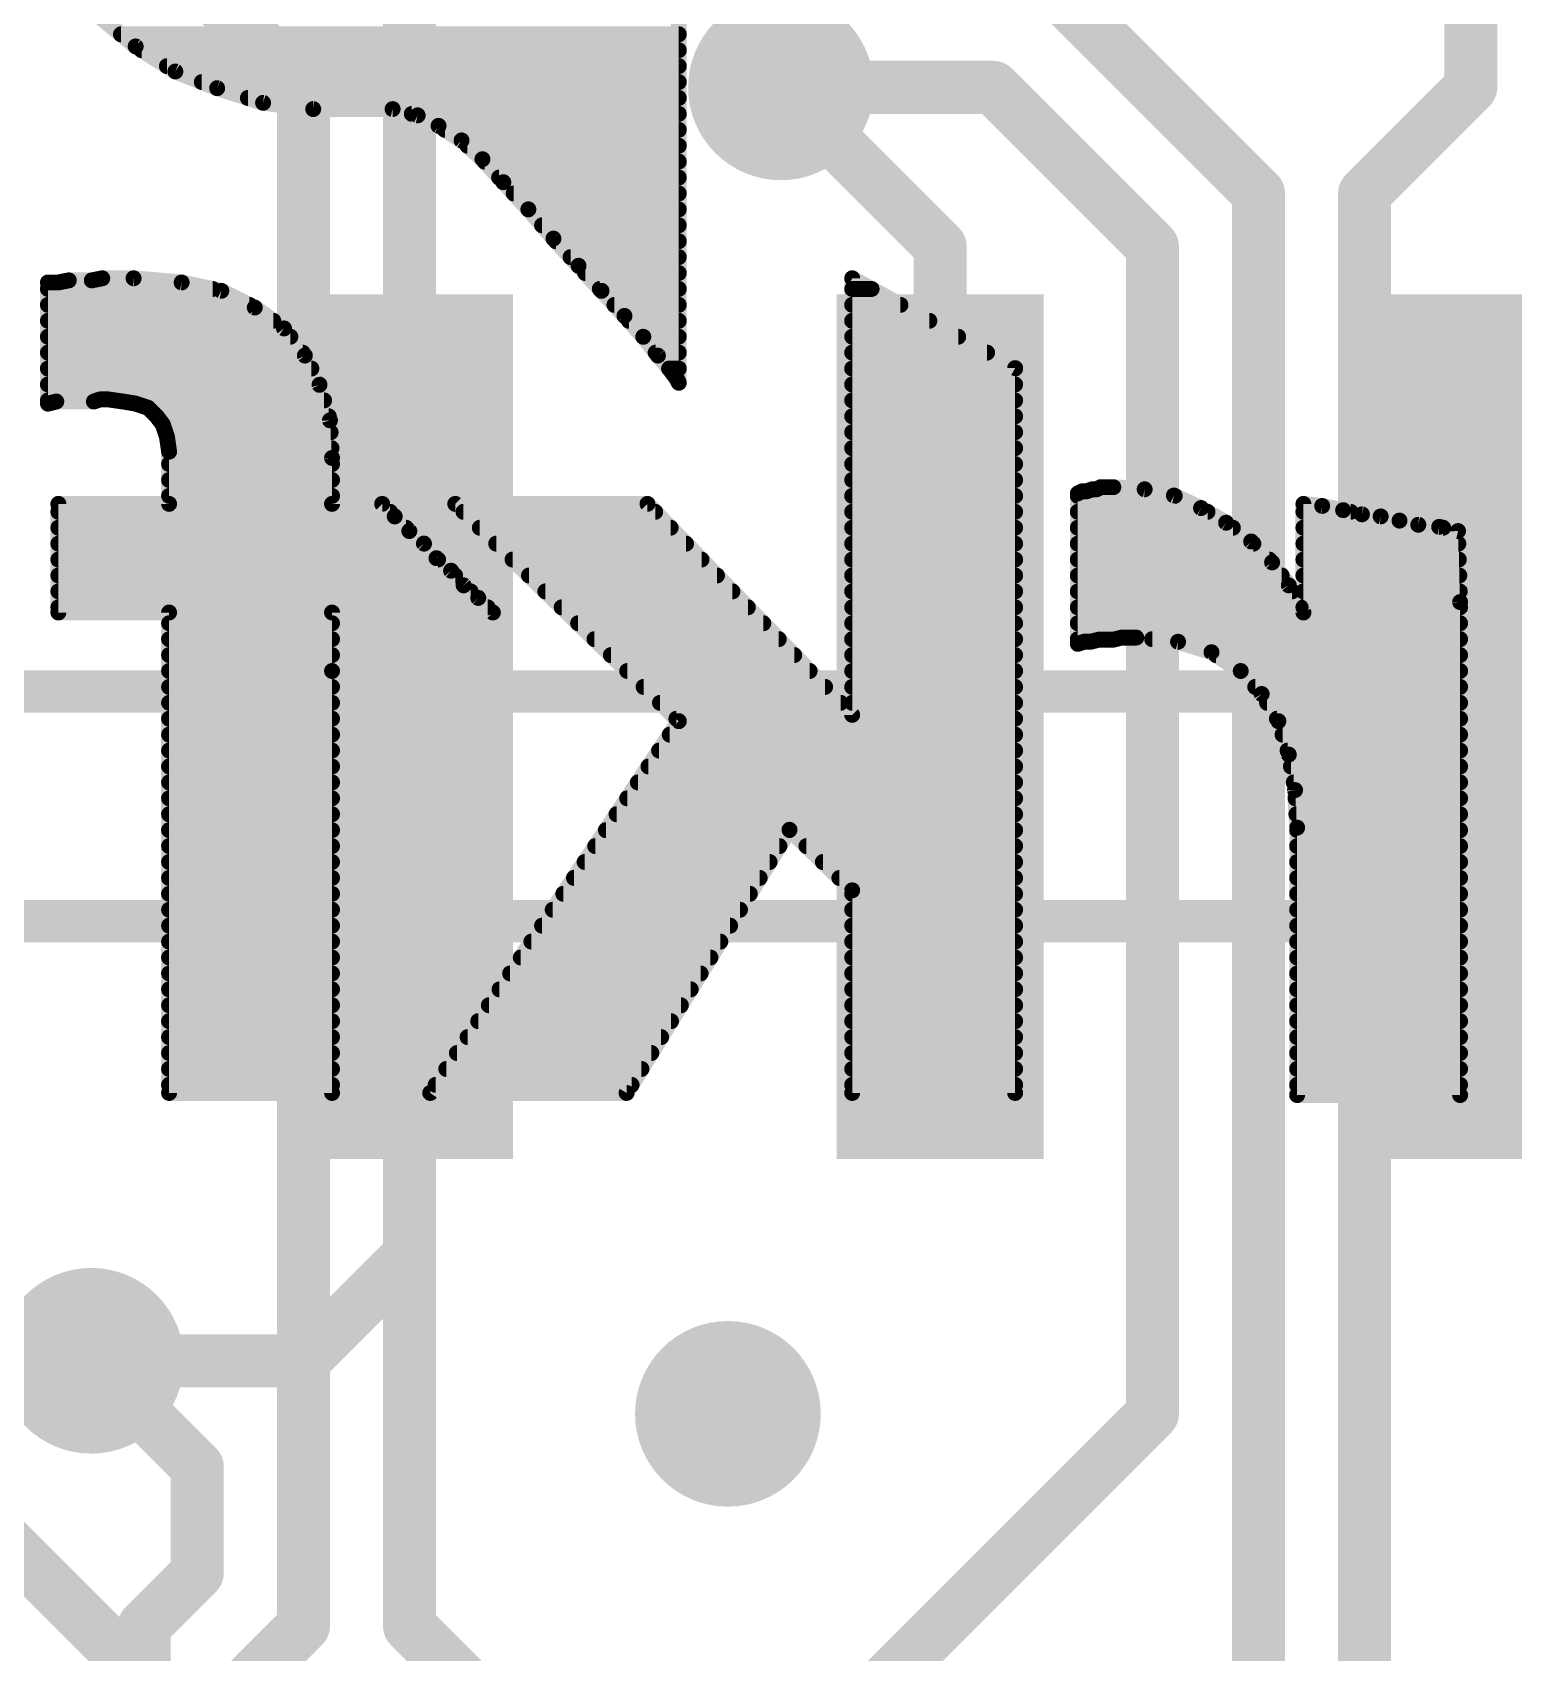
# Model space of a CAD drawing. Extents: x -1 to 106, y -18 to 72.
# Drawn here: x 35.02 to 42.12, y 50.93 to 58.68 of the extents above; entities that cross this region are included whole.
import ezdxf

# ---------------------------------------------------------------- set-up
doc = ezdxf.new("R2010")
doc.units = 0
for name, color, linetype in [('1', 12, 'CONTINUOUS'), ('16', 132, 'CONTINUOUS'), ('18', 110, 'CONTINUOUS'), ('21', 41, 'CONTINUOUS'), ('22', 40, 'CONTINUOUS'), ('51', 53, 'CONTINUOUS')]:
    doc.layers.add(name, color=color, linetype=linetype)

# ---------------------------------------------------------------- blocks, each defined once
blk = doc.blocks.new('RECT')
blk.add_solid([(-0.5, -0.5), (0.5, -0.5), (-0.5, 0.5), (0.5, 0.5)])
blk = doc.blocks.new('ROUNDV')
at = {"const_width": 0.5}
blk.add_lwpolyline([(0, -0.25, 1), (0, 0.25, 1), (0, -0.25)], format="xyb", dxfattribs=at)

msp = doc.modelspace()

# ---------------------------------------------------------------- linework, layer by layer
at = {"layer": '1', "const_width": 0.254}
for points in [[(38.608, 58.42), (39.37, 57.658)], [(39.37, 57.658), (39.37, 55.3593)], [(36.83, 55.3593), (36.83, 52.832)], [(36.83, 52.832), (36.322, 52.324)], [(36.322, 52.324), (35.306, 52.324)], [(34.798, 51.562), (36.068, 50.292)]]:
    msp.add_lwpolyline(points, dxfattribs=at)
at = {"layer": '1', "const_width": 0.127}
for points in [[(38.6529, 58.4649, 1), (38.5631, 58.3751)], [(39.4335, 57.658, 1), (39.3065, 57.658)], [(39.3251, 57.6131, 1), (39.4149, 57.7029)], [(36.8935, 55.3593, 1), (36.7665, 55.3593)], [(39.3065, 55.3593, 1), (39.4335, 55.3593)], [(36.8749, 52.7871, 1), (36.7851, 52.8769)], [(36.7665, 52.832, 1), (36.8935, 52.832)], [(35.306, 52.3875, 1), (35.306, 52.2605)], [(36.2771, 52.3689, 1), (36.3669, 52.2791)], [(36.322, 52.2605, 1), (36.322, 52.3875)]]:
    msp.add_lwpolyline(points, format="xyb", dxfattribs=at)
at = {"layer": '16', "const_width": 0.254}
for points in [[(39.37, 59.436), (40.894, 57.912)], [(35.56, 59.182), (36.322, 58.42)], [(36.83, 59.182), (36.83, 51.054)], [(41.91, 59.182), (41.91, 58.42)], [(36.322, 51.054), (36.322, 58.42)], [(39.624, 58.42), (38.608, 58.42)], [(40.386, 57.658), (39.624, 58.42)], [(41.91, 58.42), (41.402, 57.912)], [(40.894, 49.784), (40.894, 57.912)], [(41.402, 50.8), (41.402, 57.912)], [(40.386, 52.07), (40.386, 57.658)], [(35.306, 52.324), (35.814, 51.816)], [(38.862, 50.546), (40.386, 52.07)], [(35.814, 51.308), (35.814, 51.816)], [(35.56, 51.054), (35.814, 51.308)], [(35.56, 46.736), (35.56, 51.054)], [(36.068, 50.8), (36.322, 51.054)], [(36.83, 51.054), (37.084, 50.8)], [(36.068, 46.99), (36.068, 50.8)], [(37.084, 50.8), (37.084, 49.276)], [(41.91, 50.292), (41.402, 50.8)]]:
    msp.add_lwpolyline(points, dxfattribs=at)
at = {"layer": '16', "const_width": 0.127}
for points in [[(36.3855, 58.42, 1), (36.2585, 58.42)], [(36.2771, 58.3751, 1), (36.3669, 58.4649)], [(38.608, 58.4835, 1), (38.608, 58.3565)], [(39.6689, 58.4649, 1), (39.5791, 58.3751)], [(39.624, 58.3565, 1), (39.624, 58.4835)], [(41.8465, 58.42, 1), (41.9735, 58.42)], [(41.9549, 58.3751, 1), (41.8651, 58.4649)], [(40.9575, 57.912, 1), (40.8305, 57.912)], [(40.8491, 57.8671, 1), (40.9389, 57.9569)], [(41.4655, 57.912, 1), (41.3385, 57.912)], [(41.3571, 57.9569, 1), (41.4469, 57.8671)], [(40.4495, 57.658, 1), (40.3225, 57.658)], [(40.3411, 57.6131, 1), (40.4309, 57.7029)], [(35.3509, 52.3689, 1), (35.2611, 52.2791)], [(40.3225, 52.07, 1), (40.4495, 52.07)], [(40.4309, 52.0251, 1), (40.3411, 52.1149)], [(35.8775, 51.816, 1), (35.7505, 51.816)], [(35.7691, 51.7711, 1), (35.8589, 51.8609)], [(35.8589, 51.2631, 1), (35.7691, 51.3529)], [(35.7505, 51.308, 1), (35.8775, 51.308)], [(35.6235, 51.054, 1), (35.4965, 51.054)], [(35.5151, 51.0989, 1), (35.6049, 51.0091)], [(36.2585, 51.054, 1), (36.3855, 51.054)], [(36.3669, 51.0091, 1), (36.2771, 51.0989)], [(36.8749, 51.0989, 1), (36.7851, 51.0091)], [(36.7665, 51.054, 1), (36.8935, 51.054)], [(36.1315, 50.8, 1), (36.0045, 50.8)], [(37.1475, 50.8, 1), (37.0205, 50.8)]]:
    msp.add_lwpolyline(points, format="xyb", dxfattribs=at)
at = {"layer": '21', "const_width": 0.2032}
msp.add_lwpolyline([(69.79, 54.428), (11.49, 54.428)], dxfattribs=at)
at = {"layer": '22', "const_width": 0.0762}
for points in [[(38.119, 59.766), (38.119, 57.006)], [(35.519, 58.616), (35.349, 58.756)], [(35.4486, 58.674), (38.119, 58.674)], [(35.709, 58.496), (35.519, 58.616)], [(35.5478, 58.5978), (38.119, 58.5978)], [(35.6685, 58.5216), (38.119, 58.5216)], [(35.909, 58.416), (35.709, 58.496)], [(35.8355, 58.4454), (38.119, 58.4454)], [(36.129, 58.346), (35.909, 58.416)], [(36.0561, 58.3692), (38.119, 58.3692)], [(36.369, 58.316), (36.129, 58.346)], [(36.749, 58.316), (36.369, 58.316)], [(36.869, 58.286), (36.749, 58.316)], [(36.841, 58.293), (38.119, 58.293)], [(36.969, 58.236), (36.869, 58.286)], [(37.079, 58.166), (36.969, 58.236)], [(36.9992, 58.2168), (38.119, 58.2168)], [(37.179, 58.076), (37.079, 58.166)], [(37.1072, 58.1406), (38.119, 58.1406)], [(37.279, 57.966), (37.179, 58.076)], [(37.1895, 58.0644), (38.119, 58.0644)], [(37.2588, 57.9882), (38.119, 57.9882)], [(37.399, 57.836), (37.279, 57.966)], [(37.3288, 57.912), (38.119, 57.912)], [(37.519, 57.696), (37.399, 57.836)], [(37.3992, 57.8358), (38.119, 57.8358)], [(37.4645, 57.7596), (38.119, 57.7596)], [(37.639, 57.566), (37.519, 57.696)], [(37.5306, 57.6834), (38.119, 57.6834)], [(37.601, 57.6072), (38.119, 57.6072)], [(37.749, 57.446), (37.639, 57.566)], [(37.6711, 57.531), (38.119, 57.531)], [(35.149, 57.486), (35.099, 57.486)], [(35.099, 57.486), (35.099, 56.906)], [(35.099, 57.4548), (35.8872, 57.4548)], [(35.199, 57.496), (35.149, 57.486)], [(35.309, 57.496), (35.199, 57.496)], [(35.359, 57.506), (35.309, 57.496)], [(35.509, 57.506), (35.359, 57.506)], [(35.739, 57.486), (35.509, 57.506)], [(35.929, 57.446), (35.739, 57.486)], [(36.089, 57.366), (35.929, 57.446)], [(37.7409, 57.4548), (38.119, 57.4548)], [(37.859, 57.326), (37.749, 57.446)], [(39.729, 57.076), (38.949, 57.506)], [(38.949, 57.506), (38.949, 55.416)], [(38.949, 57.4548), (39.0419, 57.4548)], [(35.099, 57.3786), (36.0638, 57.3786)], [(36.229, 57.266), (36.089, 57.366)], [(37.8108, 57.3786), (38.119, 57.3786)], [(38.949, 57.3786), (39.1801, 57.3786)], [(35.099, 57.3024), (36.178, 57.3024)], [(37.949, 57.226), (37.859, 57.326)], [(37.8802, 57.3024), (38.119, 57.3024)], [(38.949, 57.3024), (39.3183, 57.3024)], [(35.099, 57.2262), (36.2596, 57.2262)], [(36.329, 57.136), (36.229, 57.266)], [(37.9488, 57.2262), (38.119, 57.2262)], [(38.019, 57.136), (37.949, 57.226)], [(38.949, 57.2262), (39.4565, 57.2262)], [(35.099, 57.15), (36.3182, 57.15)], [(36.399, 56.996), (36.329, 57.136)], [(38.0081, 57.15), (38.119, 57.15)], [(38.079, 57.066), (38.019, 57.136)], [(38.949, 57.15), (39.5948, 57.15)], [(35.099, 57.0738), (36.3601, 57.0738)], [(38.0723, 57.0738), (38.119, 57.0738)], [(38.109, 57.026), (38.079, 57.066)], [(38.949, 57.0738), (39.729, 57.0738)], [(39.729, 53.606), (39.729, 57.076)], [(35.099, 56.9976), (36.3982, 56.9976)], [(36.449, 56.826), (36.399, 56.996)], [(38.119, 57.006), (38.109, 57.026)], [(38.949, 56.9976), (39.729, 56.9976)], [(35.099, 56.9214), (35.3352, 56.9214)], [(35.099, 56.906), (35.139, 56.916)], [(35.139, 56.916), (35.319, 56.916)], [(35.319, 56.916), (35.349, 56.926)], [(35.349, 56.926), (35.389, 56.926)], [(35.389, 56.926), (35.459, 56.916)], [(35.4212, 56.9214), (36.4209, 56.9214)], [(35.459, 56.916), (35.519, 56.906)], [(35.519, 56.906), (35.579, 56.886)], [(38.949, 56.9214), (39.729, 56.9214)], [(35.579, 56.886), (35.619, 56.846)], [(35.619, 56.846), (35.649, 56.806)], [(35.6196, 56.8452), (36.4434, 56.8452)], [(36.459, 56.646), (36.449, 56.826)], [(38.949, 56.8452), (39.729, 56.8452)], [(35.649, 56.806), (35.669, 56.746)], [(35.6613, 56.769), (36.4522, 56.769)], [(35.669, 56.746), (35.679, 56.676)], [(38.949, 56.769), (39.729, 56.769)], [(35.6766, 56.6928), (36.4564, 56.6928)], [(35.679, 56.676), (35.679, 56.426)], [(38.949, 56.6928), (39.729, 56.6928)], [(35.679, 56.6166), (36.459, 56.6166)], [(36.459, 56.426), (36.459, 56.646)], [(38.949, 56.6166), (39.729, 56.6166)], [(35.679, 56.5404), (36.459, 56.5404)], [(38.949, 56.5404), (39.729, 56.5404)], [(40.139, 56.506), (40.119, 56.496)], [(40.199, 56.506), (40.139, 56.506)], [(40.349, 56.496), (40.199, 56.506)], [(35.679, 56.4642), (36.459, 56.4642)], [(38.949, 56.4642), (39.729, 56.4642)], [(40.049, 56.486), (40.029, 56.476)], [(40.029, 56.476), (40.029, 55.756)], [(40.029, 56.4642), (40.4929, 56.4642)], [(40.069, 56.486), (40.049, 56.486)], [(40.099, 56.496), (40.069, 56.486)], [(40.119, 56.496), (40.099, 56.496)], [(40.489, 56.466), (40.349, 56.496)], [(40.619, 56.406), (40.489, 56.466)], [(35.679, 56.426), (35.149, 56.426)], [(35.149, 56.426), (35.149, 55.906)], [(35.149, 56.388), (36.737, 56.388)], [(36.699, 56.426), (36.459, 56.426)], [(36.759, 56.366), (36.699, 56.426)], [(36.829, 56.296), (36.759, 56.366)], [(37.969, 56.426), (37.049, 56.426)], [(37.049, 56.426), (38.119, 55.386)], [(37.0881, 56.388), (38.0059, 56.388)], [(38.949, 55.416), (37.969, 56.426)], [(38.949, 56.388), (39.729, 56.388)], [(40.029, 56.388), (40.6499, 56.388)], [(40.739, 56.336), (40.619, 56.406)], [(41.199, 56.416), (41.109, 56.426)], [(41.109, 56.426), (41.109, 55.906)], [(41.109, 56.388), (41.335, 56.388)], [(41.299, 56.396), (41.199, 56.416)], [(41.389, 56.376), (41.299, 56.396)], [(41.479, 56.366), (41.389, 56.376)], [(41.569, 56.346), (41.479, 56.366)], [(35.149, 56.3118), (36.8132, 56.3118)], [(36.899, 56.236), (36.829, 56.296)], [(37.1665, 56.3118), (38.0798, 56.3118)], [(38.949, 56.3118), (39.729, 56.3118)], [(40.029, 56.3118), (40.7713, 56.3118)], [(40.859, 56.246), (40.739, 56.336)], [(41.109, 56.3118), (41.7779, 56.3118)], [(41.659, 56.326), (41.569, 56.346)], [(41.759, 56.316), (41.659, 56.326)], [(41.849, 56.296), (41.759, 56.316)], [(41.859, 55.956), (41.849, 56.296)], [(35.149, 56.2356), (36.8993, 56.2356)], [(36.959, 56.166), (36.899, 56.236)], [(37.2449, 56.2356), (38.1537, 56.2356)], [(38.949, 56.2356), (39.729, 56.2356)], [(40.029, 56.2356), (40.8694, 56.2356)], [(40.959, 56.146), (40.859, 56.246)], [(41.109, 56.2356), (41.8508, 56.2356)], [(35.149, 56.1594), (36.9667, 56.1594)], [(37.029, 56.106), (36.959, 56.166)], [(37.3233, 56.1594), (38.2277, 56.1594)], [(38.949, 56.1594), (39.729, 56.1594)], [(40.029, 56.1594), (40.9456, 56.1594)], [(41.039, 56.036), (40.959, 56.146)], [(41.109, 56.1594), (41.853, 56.1594)], [(35.149, 56.0832), (37.0485, 56.0832)], [(37.089, 56.036), (37.029, 56.106)], [(37.4017, 56.0832), (38.3016, 56.0832)], [(38.949, 56.0832), (39.729, 56.0832)], [(40.029, 56.0832), (41.0047, 56.0832)], [(41.109, 56.0832), (41.8553, 56.0832)], [(35.149, 56.007), (37.1228, 56.007)], [(37.159, 55.976), (37.089, 56.036)], [(37.229, 55.906), (37.159, 55.976)], [(37.4801, 56.007), (38.3756, 56.007)], [(38.949, 56.007), (39.729, 56.007)], [(40.029, 56.007), (41.0546, 56.007)], [(41.109, 55.906), (41.039, 56.036)], [(41.109, 56.007), (41.8575, 56.007)], [(35.149, 55.9308), (37.2042, 55.9308)], [(35.149, 55.906), (35.679, 55.906)], [(35.679, 55.906), (35.679, 53.606)], [(36.459, 55.906), (37.229, 55.906)], [(36.459, 55.626), (36.459, 55.906)], [(37.5585, 55.9308), (38.4495, 55.9308)], [(38.949, 55.9308), (39.729, 55.9308)], [(40.029, 55.9308), (41.0956, 55.9308)], [(41.109, 55.9308), (41.859, 55.9308)], [(41.859, 53.596), (41.859, 55.956)], [(35.679, 55.8546), (36.459, 55.8546)], [(37.6369, 55.8546), (38.5234, 55.8546)], [(38.949, 55.8546), (39.729, 55.8546)], [(40.029, 55.8546), (41.859, 55.8546)], [(35.679, 55.7784), (36.459, 55.7784)], [(37.7153, 55.7784), (38.5974, 55.7784)], [(38.949, 55.7784), (39.729, 55.7784)], [(40.029, 55.7784), (40.2086, 55.7784)], [(40.029, 55.756), (40.059, 55.766)], [(40.059, 55.766), (40.089, 55.766)], [(40.089, 55.766), (40.129, 55.776)], [(40.129, 55.776), (40.199, 55.776)], [(40.199, 55.776), (40.239, 55.786)], [(40.239, 55.786), (40.309, 55.786)], [(40.309, 55.786), (40.509, 55.766)], [(40.385, 55.7784), (41.859, 55.7784)], [(40.509, 55.766), (40.669, 55.716)], [(35.679, 55.7022), (36.459, 55.7022)], [(37.7937, 55.7022), (38.6713, 55.7022)], [(38.949, 55.7022), (39.729, 55.7022)], [(40.669, 55.716), (40.809, 55.626)], [(40.6905, 55.7022), (41.859, 55.7022)], [(35.679, 55.626), (36.459, 55.626)], [(36.459, 53.606), (36.459, 55.626)], [(37.8721, 55.626), (38.7452, 55.626)], [(38.949, 55.626), (39.729, 55.626)], [(40.809, 55.626), (40.909, 55.516)], [(40.809, 55.626), (41.859, 55.626)], [(35.679, 55.5498), (36.459, 55.5498)], [(37.9505, 55.5498), (38.8192, 55.5498)], [(38.949, 55.5498), (39.729, 55.5498)], [(40.8783, 55.5498), (41.859, 55.5498)], [(40.909, 55.516), (40.989, 55.386)], [(35.679, 55.4736), (36.459, 55.4736)], [(38.0289, 55.4736), (38.8931, 55.4736)], [(38.949, 55.4736), (39.729, 55.4736)], [(40.9351, 55.4736), (41.859, 55.4736)], [(35.679, 55.3974), (36.459, 55.3974)], [(38.119, 55.386), (36.929, 53.606)], [(38.1073, 55.3974), (39.729, 55.3974)], [(40.982, 55.3974), (41.859, 55.3974)], [(40.989, 55.386), (41.039, 55.226)], [(35.679, 55.3212), (36.459, 55.3212)], [(38.0757, 55.3212), (39.729, 55.3212)], [(41.0093, 55.3212), (41.859, 55.3212)], [(35.679, 55.245), (36.459, 55.245)], [(38.0247, 55.245), (39.729, 55.245)], [(41.0331, 55.245), (41.859, 55.245)], [(41.039, 55.226), (41.069, 55.056)], [(35.679, 55.1688), (36.459, 55.1688)], [(37.9738, 55.1688), (39.729, 55.1688)], [(41.0491, 55.1688), (41.859, 55.1688)], [(35.679, 55.0926), (36.459, 55.0926)], [(37.9229, 55.0926), (39.729, 55.0926)], [(41.0625, 55.0926), (41.859, 55.0926)], [(41.069, 55.056), (41.079, 54.876)], [(35.679, 55.0164), (36.459, 55.0164)], [(37.8719, 55.0164), (39.729, 55.0164)], [(41.0712, 55.0164), (41.859, 55.0164)], [(35.679, 54.9402), (36.459, 54.9402)], [(37.821, 54.9402), (39.729, 54.9402)], [(41.0754, 54.9402), (41.859, 54.9402)], [(41.079, 54.876), (41.079, 53.596)], [(35.679, 54.864), (36.459, 54.864)], [(37.77, 54.864), (38.6478, 54.864)], [(37.869, 53.606), (38.649, 54.866)], [(38.649, 54.866), (38.949, 54.576)], [(38.6511, 54.864), (39.729, 54.864)], [(41.079, 54.864), (41.859, 54.864)], [(35.679, 54.7878), (36.459, 54.7878)], [(37.7191, 54.7878), (38.6006, 54.7878)], [(38.7299, 54.7878), (39.729, 54.7878)], [(41.079, 54.7878), (41.859, 54.7878)], [(35.679, 54.7116), (36.459, 54.7116)], [(37.6681, 54.7116), (38.5534, 54.7116)], [(38.8087, 54.7116), (39.729, 54.7116)], [(41.079, 54.7116), (41.859, 54.7116)], [(35.679, 54.6354), (36.459, 54.6354)], [(37.6172, 54.6354), (38.5062, 54.6354)], [(38.8876, 54.6354), (39.729, 54.6354)], [(38.949, 54.576), (38.949, 53.606)], [(41.079, 54.6354), (41.859, 54.6354)], [(35.679, 54.5592), (36.459, 54.5592)], [(37.5663, 54.5592), (38.4591, 54.5592)], [(38.949, 54.5592), (39.729, 54.5592)], [(41.079, 54.5592), (41.859, 54.5592)], [(35.679, 54.483), (36.459, 54.483)], [(37.5153, 54.483), (38.4119, 54.483)], [(38.949, 54.483), (39.729, 54.483)], [(41.079, 54.483), (41.859, 54.483)], [(35.679, 54.4068), (36.459, 54.4068)], [(37.4644, 54.4068), (38.3647, 54.4068)], [(38.949, 54.4068), (39.729, 54.4068)], [(41.079, 54.4068), (41.859, 54.4068)], [(35.679, 54.3306), (36.459, 54.3306)], [(37.4134, 54.3306), (38.3176, 54.3306)], [(38.949, 54.3306), (39.729, 54.3306)], [(41.079, 54.3306), (41.859, 54.3306)], [(35.679, 54.2544), (36.459, 54.2544)], [(35.679, 54.1782), (36.459, 54.1782)], [(37.3115, 54.1782), (38.2232, 54.1782)], [(37.3625, 54.2544), (38.2704, 54.2544)], [(38.949, 54.2544), (39.729, 54.2544)], [(38.949, 54.1782), (39.729, 54.1782)], [(41.079, 54.2544), (41.859, 54.2544)], [(41.079, 54.1782), (41.859, 54.1782)], [(35.679, 54.102), (36.459, 54.102)], [(37.2606, 54.102), (38.176, 54.102)], [(38.949, 54.102), (39.729, 54.102)], [(41.079, 54.102), (41.859, 54.102)], [(35.679, 54.0258), (36.459, 54.0258)], [(37.2097, 54.0258), (38.1289, 54.0258)], [(38.949, 54.0258), (39.729, 54.0258)], [(41.079, 54.0258), (41.859, 54.0258)], [(35.679, 53.9496), (36.459, 53.9496)], [(37.1587, 53.9496), (38.0817, 53.9496)], [(38.949, 53.9496), (39.729, 53.9496)], [(41.079, 53.9496), (41.859, 53.9496)], [(35.679, 53.8734), (36.459, 53.8734)], [(37.1078, 53.8734), (38.0345, 53.8734)], [(38.949, 53.8734), (39.729, 53.8734)], [(41.079, 53.8734), (41.859, 53.8734)], [(35.679, 53.7972), (36.459, 53.7972)], [(37.0568, 53.7972), (37.9874, 53.7972)], [(38.949, 53.7972), (39.729, 53.7972)], [(41.079, 53.7972), (41.859, 53.7972)], [(35.679, 53.721), (36.459, 53.721)], [(37.0059, 53.721), (37.9402, 53.721)], [(38.949, 53.721), (39.729, 53.721)], [(41.079, 53.721), (41.859, 53.721)], [(35.679, 53.6448), (36.459, 53.6448)], [(36.9549, 53.6448), (37.893, 53.6448)], [(38.949, 53.6448), (39.729, 53.6448)], [(41.079, 53.6448), (41.859, 53.6448)], [(35.679, 53.606), (36.459, 53.606)], [(36.929, 53.606), (37.869, 53.606)], [(38.949, 53.606), (39.729, 53.606)], [(41.079, 53.596), (41.859, 53.596)]]:
    msp.add_lwpolyline(points, dxfattribs=at)
at = {"layer": '22', "const_width": 0.0381}
for points in [[(35.4486, 58.693, 1), (35.4486, 58.6549)], [(35.5292, 58.6321, 1), (35.5088, 58.5999)], [(35.5069, 58.6013, 1), (35.5311, 58.6307)], [(38.119, 58.6549, 1), (38.119, 58.693)], [(35.5478, 58.6168, 1), (35.5478, 58.5787)], [(35.6685, 58.5406, 1), (35.6685, 58.5025)], [(38.119, 58.5787, 1), (38.119, 58.6168)], [(38.119, 58.5025, 1), (38.119, 58.5406)], [(35.7161, 58.5137, 1), (35.7019, 58.4783)], [(35.6988, 58.4799, 1), (35.7192, 58.5121)], [(35.8355, 58.4644, 1), (35.8355, 58.4263)], [(38.119, 58.4263, 1), (38.119, 58.4644)], [(35.9148, 58.4342, 1), (35.9032, 58.3978)], [(35.9019, 58.3983, 1), (35.9161, 58.4337)], [(36.0561, 58.3882, 1), (36.0561, 58.3501)], [(38.119, 58.3501, 1), (38.119, 58.3882)], [(36.1314, 58.3649, 1), (36.1266, 58.3271)], [(36.1232, 58.3278, 1), (36.1348, 58.3642)], [(36.369, 58.3351, 1), (36.369, 58.297)], [(36.3666, 58.2971, 1), (36.3714, 58.3349)], [(36.7536, 58.3345, 1), (36.7444, 58.2975)], [(36.749, 58.297, 1), (36.749, 58.3351)], [(36.841, 58.312, 1), (36.841, 58.2739)], [(38.119, 58.2739, 1), (38.119, 58.312)], [(36.8775, 58.303, 1), (36.8605, 58.269)], [(36.8644, 58.2675, 1), (36.8736, 58.3045)], [(36.9792, 58.2521, 1), (36.9588, 58.2199)], [(36.9605, 58.219, 1), (36.9775, 58.253)], [(36.9992, 58.2359, 1), (36.9992, 58.1978)], [(38.119, 58.1978, 1), (38.119, 58.2359)], [(37.0917, 58.1802, 1), (37.0663, 58.1518)], [(37.0688, 58.1499, 1), (37.0892, 58.1821)], [(37.1072, 58.1597, 1), (37.1072, 58.1216)], [(38.119, 58.1216, 1), (38.119, 58.1597)], [(37.1931, 58.0888, 1), (37.1649, 58.0632)], [(37.1663, 58.0618, 1), (37.1917, 58.0902)], [(37.1895, 58.0835, 1), (37.1895, 58.0454)], [(38.119, 58.0454, 1), (38.119, 58.0835)], [(37.2588, 58.0073, 1), (37.2588, 57.9692)], [(38.119, 57.9692, 1), (38.119, 58.0073)], [(37.293, 57.9789, 1), (37.265, 57.9531)], [(37.2649, 57.9532, 1), (37.2931, 57.9788)], [(37.3288, 57.9311, 1), (37.3288, 57.893)], [(38.119, 57.893, 1), (38.119, 57.9311)], [(37.4135, 57.8484, 1), (37.3845, 57.8236)], [(37.3992, 57.8549, 1), (37.3992, 57.8168)], [(37.385, 57.8231, 1), (37.413, 57.8489)], [(38.119, 57.8168, 1), (38.119, 57.8549)], [(37.4645, 57.7787, 1), (37.4645, 57.7406)], [(38.119, 57.7406, 1), (38.119, 57.7787)], [(37.533, 57.7089, 1), (37.505, 57.6831)], [(37.5045, 57.6836, 1), (37.5335, 57.7084)], [(37.5306, 57.7025, 1), (37.5306, 57.6644)], [(38.119, 57.6644, 1), (38.119, 57.7025)], [(37.601, 57.6263, 1), (37.601, 57.5882)], [(38.119, 57.5882, 1), (38.119, 57.6263)], [(37.653, 57.5789, 1), (37.625, 57.5531)], [(37.625, 57.5531, 1), (37.653, 57.5789)], [(37.6711, 57.5501, 1), (37.6711, 57.512)], [(38.119, 57.512, 1), (38.119, 57.5501)], [(35.099, 57.5051, 1), (35.099, 57.467)], [(35.1181, 57.486, 1), (35.08, 57.486)], [(35.099, 57.4739, 1), (35.099, 57.4358)], [(35.1453, 57.5047, 1), (35.1527, 57.4673)], [(35.149, 57.467, 1), (35.149, 57.5051)], [(35.199, 57.5151, 1), (35.199, 57.477)], [(35.2027, 57.4773, 1), (35.1953, 57.5147)], [(35.3053, 57.5147, 1), (35.3127, 57.4773)], [(35.309, 57.477, 1), (35.309, 57.5151)], [(35.359, 57.5251, 1), (35.359, 57.487)], [(35.3627, 57.4873, 1), (35.3553, 57.5247)], [(35.5107, 57.525, 1), (35.5073, 57.487)], [(35.509, 57.487, 1), (35.509, 57.5251)], [(35.7429, 57.5046, 1), (35.7351, 57.4674)], [(35.7373, 57.467, 1), (35.7407, 57.505)], [(35.8872, 57.4358, 1), (35.8872, 57.4739)], [(35.9375, 57.463, 1), (35.9205, 57.429)], [(35.9251, 57.4274, 1), (35.9329, 57.4646)], [(37.7409, 57.4739, 1), (37.7409, 57.4358)], [(37.763, 57.4589, 1), (37.735, 57.4331)], [(37.735, 57.4331, 1), (37.763, 57.4589)], [(38.119, 57.4358, 1), (38.119, 57.4739)], [(38.9582, 57.5227, 1), (38.9398, 57.4893)], [(38.9681, 57.506, 1), (38.93, 57.506)], [(38.949, 57.4739, 1), (38.949, 57.4358)], [(39.0419, 57.4358, 1), (39.0419, 57.4739)], [(35.099, 57.3977, 1), (35.099, 57.3596)], [(36.0638, 57.3596, 1), (36.0638, 57.3977)], [(36.1001, 57.3815, 1), (36.0779, 57.3505)], [(36.0805, 57.349, 1), (36.0975, 57.383)], [(37.8108, 57.3977, 1), (37.8108, 57.3596)], [(38.119, 57.3596, 1), (38.119, 57.3977)], [(38.949, 57.3977, 1), (38.949, 57.3596)], [(39.1801, 57.3596, 1), (39.1801, 57.3977)], [(35.099, 57.3215, 1), (35.099, 57.2834)], [(36.178, 57.2834, 1), (36.178, 57.3215)], [(37.8732, 57.3387, 1), (37.8448, 57.3133)], [(37.845, 57.3131, 1), (37.873, 57.3389)], [(37.8802, 57.3215, 1), (37.8802, 57.2834)], [(38.119, 57.2834, 1), (38.119, 57.3215)], [(38.949, 57.3215, 1), (38.949, 57.2834)], [(39.3183, 57.2834, 1), (39.3183, 57.3215)], [(35.099, 57.2453, 1), (35.099, 57.2072)], [(36.2441, 57.2776, 1), (36.2139, 57.2544)], [(36.2179, 57.2505, 1), (36.2401, 57.2815)], [(36.2596, 57.2072, 1), (36.2596, 57.2453)], [(37.9488, 57.2453, 1), (37.9488, 57.2072)], [(37.964, 57.2377, 1), (37.934, 57.2143)], [(37.9348, 57.2133, 1), (37.9632, 57.2387)], [(38.119, 57.2072, 1), (38.119, 57.2453)], [(38.949, 57.2453, 1), (38.949, 57.2072)], [(39.4565, 57.2072, 1), (39.4565, 57.2453)], [(35.099, 57.1691, 1), (35.099, 57.131)], [(36.346, 57.1445, 1), (36.312, 57.1275)], [(36.3139, 57.1244, 1), (36.3441, 57.1476)], [(36.3182, 57.131, 1), (36.3182, 57.1691)], [(38.0081, 57.1691, 1), (38.0081, 57.131)], [(38.0335, 57.1484, 1), (38.0045, 57.1236)], [(38.004, 57.1243, 1), (38.034, 57.1477)], [(38.119, 57.131, 1), (38.119, 57.1691)], [(38.949, 57.1691, 1), (38.949, 57.131)], [(39.5948, 57.131, 1), (39.5948, 57.1691)], [(35.099, 57.0929, 1), (35.099, 57.0548)], [(36.3601, 57.0548, 1), (36.3601, 57.0929)], [(38.0723, 57.0929, 1), (38.0723, 57.0548)], [(38.0942, 57.0774, 1), (38.0638, 57.0546)], [(38.0645, 57.0536, 1), (38.0935, 57.0784)], [(38.119, 57.0548, 1), (38.119, 57.0929)], [(38.949, 57.0929, 1), (38.949, 57.0548)], [(39.748, 57.076, 1), (39.7099, 57.076)], [(39.7198, 57.0593, 1), (39.7382, 57.0927)], [(39.729, 57.0548, 1), (39.729, 57.0929)], [(35.099, 57.0167, 1), (35.099, 56.9786)], [(36.4173, 57.0014, 1), (36.3807, 56.9906)], [(36.382, 56.9875, 1), (36.416, 57.0045)], [(36.3982, 56.9786, 1), (36.3982, 57.0167)], [(38.126, 57.0345, 1), (38.092, 57.0175)], [(38.0938, 57.0146, 1), (38.1242, 57.0374)], [(38.0999, 57.006, 1), (38.138, 57.006)], [(38.102, 56.9975, 1), (38.136, 57.0145)], [(38.949, 57.0167, 1), (38.949, 56.9786)], [(39.729, 56.9786, 1), (39.729, 57.0167)], [(35.099, 56.9405, 1), (35.099, 56.9024)], [(35.0944, 56.9245, 1), (35.1036, 56.8875)], [(35.139, 56.9351, 1), (35.139, 56.897)], [(35.1436, 56.8975, 1), (35.1344, 56.9345)], [(35.313, 56.9341, 1), (35.325, 56.8979)], [(35.319, 56.897, 1), (35.319, 56.9351)], [(35.349, 56.9451, 1), (35.349, 56.907)], [(35.3352, 56.9024, 1), (35.3352, 56.9405)], [(35.355, 56.9079, 1), (35.343, 56.9441)], [(35.3917, 56.9449, 1), (35.3863, 56.9071)], [(35.389, 56.907, 1), (35.389, 56.9451)], [(35.4212, 56.9405, 1), (35.4212, 56.9024)], [(35.4621, 56.9348, 1), (35.4559, 56.8972)], [(35.4563, 56.8971, 1), (35.4617, 56.9349)], [(35.525, 56.9241, 1), (35.513, 56.8879)], [(35.5159, 56.8872, 1), (35.5221, 56.9248)], [(36.4209, 56.9024, 1), (36.4209, 56.9405)], [(38.949, 56.9405, 1), (38.949, 56.9024)], [(39.729, 56.9024, 1), (39.729, 56.9405)], [(35.08, 56.906, 1), (35.1181, 56.906)], [(35.5925, 56.8995, 1), (35.5655, 56.8725)], [(35.573, 56.8679, 1), (35.585, 56.9041)], [(35.6342, 56.8574, 1), (35.6038, 56.8346)], [(35.6196, 56.8643, 1), (35.6196, 56.8262)], [(35.6055, 56.8325, 1), (35.6325, 56.8595)], [(36.468, 56.8271, 1), (36.43, 56.8249)], [(36.4434, 56.8262, 1), (36.4434, 56.8643)], [(38.949, 56.8643, 1), (38.949, 56.8262)], [(39.729, 56.8262, 1), (39.729, 56.8643)], [(35.6671, 56.812, 1), (35.6309, 56.8)], [(35.6338, 56.7946, 1), (35.6642, 56.8174)], [(35.6613, 56.7881, 1), (35.6613, 56.75)], [(35.6879, 56.7487, 1), (35.6501, 56.7433)], [(36.4307, 56.8206, 1), (36.4673, 56.8314)], [(36.4522, 56.75, 1), (36.4522, 56.7881)], [(38.949, 56.7881, 1), (38.949, 56.75)], [(39.729, 56.75, 1), (39.729, 56.7881)], [(35.6509, 56.74, 1), (35.6871, 56.752)], [(35.6766, 56.7119, 1), (35.6766, 56.6738)], [(35.6981, 56.676, 1), (35.66, 56.676)], [(35.6601, 56.6733, 1), (35.6979, 56.6787)], [(36.4564, 56.6738, 1), (36.4564, 56.7119)], [(38.949, 56.7119, 1), (38.949, 56.6738)], [(39.729, 56.6738, 1), (39.729, 56.7119)], [(35.679, 56.6357, 1), (35.679, 56.5976)], [(36.4781, 56.646, 1), (36.44, 56.646)], [(36.44, 56.6449, 1), (36.478, 56.6471)], [(36.459, 56.5976, 1), (36.459, 56.6357)], [(38.949, 56.6357, 1), (38.949, 56.5976)], [(39.729, 56.5976, 1), (39.729, 56.6357)], [(35.679, 56.5595, 1), (35.679, 56.5214)], [(36.459, 56.5214, 1), (36.459, 56.5595)], [(38.949, 56.5595, 1), (38.949, 56.5214)], [(39.729, 56.5214, 1), (39.729, 56.5595)], [(40.139, 56.5251, 1), (40.139, 56.487)], [(40.1475, 56.489, 1), (40.1305, 56.523)], [(40.2003, 56.525, 1), (40.1977, 56.487)], [(40.199, 56.487, 1), (40.199, 56.5251)], [(35.679, 56.4833, 1), (35.679, 56.4452)], [(36.459, 56.4452, 1), (36.459, 56.4833)], [(38.949, 56.4833, 1), (38.949, 56.4452)], [(39.729, 56.4452, 1), (39.729, 56.4833)], [(40.0481, 56.476, 1), (40.01, 56.476)], [(40.0205, 56.493, 1), (40.0375, 56.459)], [(40.029, 56.4833, 1), (40.029, 56.4452)], [(40.049, 56.5051, 1), (40.049, 56.467)], [(40.0575, 56.469, 1), (40.0405, 56.503)], [(40.063, 56.5041, 1), (40.075, 56.4679)], [(40.069, 56.467, 1), (40.069, 56.5051)], [(40.099, 56.5151, 1), (40.099, 56.477)], [(40.105, 56.4779, 1), (40.093, 56.5141)], [(40.1105, 56.513, 1), (40.1275, 56.479)], [(40.119, 56.477, 1), (40.119, 56.5151)], [(40.353, 56.5146, 1), (40.345, 56.4774)], [(40.3477, 56.477, 1), (40.3503, 56.515)], [(40.497, 56.4833, 1), (40.481, 56.4487)], [(40.485, 56.4474, 1), (40.493, 56.4846)], [(40.4929, 56.4452, 1), (40.4929, 56.4833)], [(35.149, 56.4451, 1), (35.149, 56.407)], [(35.149, 56.4071, 1), (35.149, 56.369)], [(35.1681, 56.426, 1), (35.13, 56.426)], [(35.66, 56.426, 1), (35.6981, 56.426)], [(35.679, 56.407, 1), (35.679, 56.4451)], [(36.459, 56.4451, 1), (36.459, 56.407)], [(36.44, 56.426, 1), (36.4781, 56.426)], [(36.7125, 56.4395, 1), (36.6855, 56.4125)], [(36.699, 56.407, 1), (36.699, 56.4451)], [(36.737, 56.369, 1), (36.737, 56.4071)], [(36.7725, 56.3795, 1), (36.7455, 56.3525)], [(36.7455, 56.3525, 1), (36.7725, 56.3795)], [(37.049, 56.4451, 1), (37.049, 56.407)], [(37.0623, 56.4397, 1), (37.0357, 56.4123)], [(37.0881, 56.4071, 1), (37.0881, 56.369)], [(37.9827, 56.4393, 1), (37.9553, 56.4127)], [(37.969, 56.407, 1), (37.969, 56.4451)], [(38.0059, 56.369, 1), (38.0059, 56.4071)], [(38.949, 56.4071, 1), (38.949, 56.369)], [(39.729, 56.369, 1), (39.729, 56.4071)], [(40.029, 56.4071, 1), (40.029, 56.369)], [(40.6286, 56.4225, 1), (40.6094, 56.3895)], [(40.611, 56.3887, 1), (40.627, 56.4233)], [(40.6499, 56.369, 1), (40.6499, 56.4071)], [(41.1111, 56.4449, 1), (41.1069, 56.4071)], [(41.109, 56.4071, 1), (41.109, 56.369)], [(41.1281, 56.426, 1), (41.09, 56.426)], [(41.2027, 56.4347, 1), (41.1953, 56.3973)], [(41.1969, 56.3971, 1), (41.2011, 56.4349)], [(41.3031, 56.4146, 1), (41.2949, 56.3774)], [(41.2953, 56.3773, 1), (41.3027, 56.4147)], [(41.335, 56.369, 1), (41.335, 56.4071)], [(41.3911, 56.3949, 1), (41.3869, 56.3571)], [(41.3849, 56.3574, 1), (41.3931, 56.3946)], [(41.4831, 56.3846, 1), (41.4749, 56.3474)], [(41.4769, 56.3471, 1), (41.4811, 56.3849)], [(35.149, 56.3309, 1), (35.149, 56.2928)], [(36.8414, 56.3105, 1), (36.8166, 56.2815)], [(36.8132, 56.2928, 1), (36.8132, 56.3309)], [(36.8155, 56.2825, 1), (36.8425, 56.3095)], [(37.1665, 56.3309, 1), (37.1665, 56.2928)], [(38.0798, 56.2928, 1), (38.0798, 56.3309)], [(38.949, 56.3309, 1), (38.949, 56.2928)], [(39.729, 56.2928, 1), (39.729, 56.3309)], [(40.029, 56.3309, 1), (40.029, 56.2928)], [(40.7504, 56.3512, 1), (40.7276, 56.3208)], [(40.7294, 56.3195, 1), (40.7486, 56.3525)], [(40.7713, 56.2928, 1), (40.7713, 56.3309)], [(41.109, 56.3309, 1), (41.109, 56.2928)], [(41.5731, 56.3646, 1), (41.5649, 56.3274)], [(41.5649, 56.3274, 1), (41.5731, 56.3646)], [(41.6609, 56.345, 1), (41.6571, 56.307)], [(41.6549, 56.3074, 1), (41.6631, 56.3446)], [(41.7631, 56.3346, 1), (41.7549, 56.2974)], [(41.7571, 56.297, 1), (41.7609, 56.335)], [(41.7779, 56.2928, 1), (41.7779, 56.3309)], [(41.868, 56.2966, 1), (41.83, 56.2954)], [(41.8449, 56.2774, 1), (41.8531, 56.3146)], [(35.149, 56.2547, 1), (35.149, 56.2166)], [(36.9135, 56.2484, 1), (36.8845, 56.2236)], [(36.8866, 56.2215, 1), (36.9114, 56.2505)], [(36.8993, 56.2166, 1), (36.8993, 56.2547)], [(37.2449, 56.2547, 1), (37.2449, 56.2166)], [(38.1537, 56.2166, 1), (38.1537, 56.2547)], [(38.949, 56.2547, 1), (38.949, 56.2166)], [(39.729, 56.2166, 1), (39.729, 56.2547)], [(40.029, 56.2547, 1), (40.029, 56.2166)], [(40.8725, 56.2595, 1), (40.8455, 56.2325)], [(40.8476, 56.2308, 1), (40.8704, 56.2612)], [(40.8694, 56.2166, 1), (40.8694, 56.2547)], [(41.109, 56.2547, 1), (41.109, 56.2166)], [(41.8508, 56.2166, 1), (41.8508, 56.2547)], [(35.149, 56.1785, 1), (35.149, 56.1404)], [(36.9714, 56.1805, 1), (36.9466, 56.1515)], [(36.9445, 56.1536, 1), (36.9735, 56.1784)], [(36.9667, 56.1404, 1), (36.9667, 56.1785)], [(37.3233, 56.1785, 1), (37.3233, 56.1404)], [(38.2277, 56.1404, 1), (38.2277, 56.1785)], [(38.949, 56.1785, 1), (38.949, 56.1404)], [(39.729, 56.1404, 1), (39.729, 56.1785)], [(40.029, 56.1785, 1), (40.029, 56.1404)], [(40.9744, 56.1572, 1), (40.9436, 56.1348)], [(40.9456, 56.1404, 1), (40.9456, 56.1785)], [(40.9455, 56.1325, 1), (40.9725, 56.1595)], [(41.109, 56.1785, 1), (41.109, 56.1404)], [(41.853, 56.1404, 1), (41.853, 56.1785)], [(35.149, 56.1023, 1), (35.149, 56.0642)], [(37.0435, 56.1184, 1), (37.0145, 56.0936)], [(37.0166, 56.0915, 1), (37.0414, 56.1205)], [(37.0485, 56.0642, 1), (37.0485, 56.1023)], [(37.4017, 56.1023, 1), (37.4017, 56.0642)], [(38.3016, 56.0642, 1), (38.3016, 56.1023)], [(38.949, 56.1023, 1), (38.949, 56.0642)], [(39.729, 56.0642, 1), (39.729, 56.1023)], [(40.029, 56.1023, 1), (40.029, 56.0642)], [(41.0047, 56.0642, 1), (41.0047, 56.1023)], [(41.109, 56.1023, 1), (41.109, 56.0642)], [(41.8553, 56.0642, 1), (41.8553, 56.1023)], [(35.149, 56.0261, 1), (35.149, 55.988)], [(37.1014, 56.0505, 1), (37.0766, 56.0215)], [(37.0745, 56.0236, 1), (37.1035, 56.0484)], [(37.1228, 55.988, 1), (37.1228, 56.0261)], [(37.1725, 55.9895, 1), (37.1455, 55.9625)], [(37.1466, 55.9615, 1), (37.1714, 55.9905)], [(37.4801, 56.0261, 1), (37.4801, 55.988)], [(38.3756, 55.988, 1), (38.3756, 56.0261)], [(38.949, 56.0261, 1), (38.949, 55.988)], [(39.729, 55.988, 1), (39.729, 56.0261)], [(40.029, 56.0261, 1), (40.029, 55.988)], [(41.0558, 56.045, 1), (41.0222, 56.027)], [(41.0236, 56.0248, 1), (41.0544, 56.0472)], [(41.0546, 55.988, 1), (41.0546, 56.0261)], [(41.109, 56.0261, 1), (41.109, 55.988)], [(41.8575, 55.988, 1), (41.8575, 56.0261)], [(35.149, 55.9499, 1), (35.149, 55.9118)], [(35.149, 55.9251, 1), (35.149, 55.887)], [(35.13, 55.906, 1), (35.1681, 55.906)], [(35.6981, 55.906, 1), (35.66, 55.906)], [(35.679, 55.887, 1), (35.679, 55.9251)], [(36.459, 55.9251, 1), (36.459, 55.887)], [(36.4781, 55.906, 1), (36.44, 55.906)], [(37.2042, 55.9118, 1), (37.2042, 55.9499)], [(37.2155, 55.8925, 1), (37.2425, 55.9195)], [(37.229, 55.887, 1), (37.229, 55.9251)], [(37.5585, 55.9499, 1), (37.5585, 55.9118)], [(38.4495, 55.9118, 1), (38.4495, 55.9499)], [(38.949, 55.9499, 1), (38.949, 55.9118)], [(39.729, 55.9118, 1), (39.729, 55.9499)], [(40.029, 55.9499, 1), (40.029, 55.9118)], [(41.109, 55.9499, 1), (41.109, 55.9118)], [(41.09, 55.906, 1), (41.1281, 55.906)], [(41.0922, 55.897, 1), (41.1258, 55.915)], [(41.0956, 55.9118, 1), (41.0956, 55.9499)], [(41.8781, 55.956, 1), (41.84, 55.956)], [(41.84, 55.9554, 1), (41.878, 55.9566)], [(41.859, 55.9118, 1), (41.859, 55.9499)], [(35.679, 55.8737, 1), (35.679, 55.8356)], [(36.459, 55.8356, 1), (36.459, 55.8737)], [(37.6369, 55.8737, 1), (37.6369, 55.8356)], [(38.5234, 55.8356, 1), (38.5234, 55.8737)], [(38.949, 55.8737, 1), (38.949, 55.8356)], [(39.729, 55.8356, 1), (39.729, 55.8737)], [(40.029, 55.8737, 1), (40.029, 55.8356)], [(41.859, 55.8356, 1), (41.859, 55.8737)], [(35.679, 55.7975, 1), (35.679, 55.7594)], [(36.459, 55.7594, 1), (36.459, 55.7975)], [(37.7153, 55.7975, 1), (37.7153, 55.7594)], [(38.5974, 55.7594, 1), (38.5974, 55.7975)], [(38.949, 55.7975, 1), (38.949, 55.7594)], [(39.729, 55.7594, 1), (39.729, 55.7975)], [(40.029, 55.7975, 1), (40.029, 55.7594)], [(40.023, 55.7741, 1), (40.035, 55.7379)], [(40.01, 55.756, 1), (40.0481, 55.756)], [(40.059, 55.7851, 1), (40.059, 55.747)], [(40.065, 55.7479, 1), (40.053, 55.7841)], [(40.0844, 55.7845, 1), (40.0936, 55.7475)], [(40.089, 55.747, 1), (40.089, 55.7851)], [(40.129, 55.7951, 1), (40.129, 55.757)], [(40.1336, 55.7575, 1), (40.1244, 55.7945)], [(40.1944, 55.7945, 1), (40.2036, 55.7575)], [(40.199, 55.757, 1), (40.199, 55.7951)], [(40.2086, 55.7594, 1), (40.2086, 55.7975)], [(40.239, 55.8051, 1), (40.239, 55.767)], [(40.2436, 55.7675, 1), (40.2344, 55.8045)], [(40.3109, 55.805, 1), (40.3071, 55.767)], [(40.309, 55.767, 1), (40.309, 55.8051)], [(40.385, 55.7975, 1), (40.385, 55.7594)], [(40.5147, 55.7842, 1), (40.5033, 55.7478)], [(40.5071, 55.747, 1), (40.5109, 55.785)], [(41.859, 55.7594, 1), (41.859, 55.7975)], [(35.679, 55.7213, 1), (35.679, 55.6832)], [(36.459, 55.6832, 1), (36.459, 55.7213)], [(37.7937, 55.7213, 1), (37.7937, 55.6832)], [(38.6713, 55.6832, 1), (38.6713, 55.7213)], [(38.949, 55.7213, 1), (38.949, 55.6832)], [(39.729, 55.6832, 1), (39.729, 55.7213)], [(40.6793, 55.732, 1), (40.6587, 55.7)], [(40.6633, 55.6978, 1), (40.6747, 55.7342)], [(40.6905, 55.7213, 1), (40.6905, 55.6832)], [(41.859, 55.6832, 1), (41.859, 55.7213)], [(35.679, 55.6451, 1), (35.679, 55.607)], [(36.4781, 55.626, 1), (36.44, 55.626)], [(36.44, 55.626, 1), (36.4781, 55.626)], [(36.459, 55.607, 1), (36.459, 55.6451)], [(37.8721, 55.6451, 1), (37.8721, 55.607)], [(38.7452, 55.607, 1), (38.7452, 55.6451)], [(38.949, 55.6451, 1), (38.949, 55.607)], [(39.729, 55.607, 1), (39.729, 55.6451)], [(40.8231, 55.6388, 1), (40.7949, 55.6132)], [(40.809, 55.6451, 1), (40.809, 55.607)], [(40.7987, 55.61, 1), (40.8193, 55.642)], [(41.859, 55.607, 1), (41.859, 55.6451)], [(35.679, 55.5689, 1), (35.679, 55.5308)], [(36.459, 55.5308, 1), (36.459, 55.5689)], [(37.9505, 55.5689, 1), (37.9505, 55.5308)], [(38.8192, 55.5308, 1), (38.8192, 55.5689)], [(38.949, 55.5689, 1), (38.949, 55.5308)], [(39.729, 55.5308, 1), (39.729, 55.5689)], [(40.8783, 55.5689, 1), (40.8783, 55.5308)], [(40.9252, 55.526, 1), (40.8928, 55.506)], [(40.8949, 55.5032, 1), (40.9231, 55.5288)], [(41.859, 55.5308, 1), (41.859, 55.5689)], [(35.679, 55.4927, 1), (35.679, 55.4546)], [(36.459, 55.4546, 1), (36.459, 55.4927)], [(38.0289, 55.4927, 1), (38.0289, 55.4546)], [(38.8931, 55.4546, 1), (38.8931, 55.4927)], [(38.949, 55.4927, 1), (38.949, 55.4546)], [(39.729, 55.4546, 1), (39.729, 55.4927)], [(40.9351, 55.4927, 1), (40.9351, 55.4546)], [(41.859, 55.4546, 1), (41.859, 55.4927)], [(35.679, 55.4165, 1), (35.679, 55.3784)], [(36.459, 55.3784, 1), (36.459, 55.4165)], [(38.1073, 55.4165, 1), (38.1073, 55.3784)], [(38.1348, 55.3754, 1), (38.1032, 55.3966)], [(38.1057, 55.3723, 1), (38.1323, 55.3997)], [(38.93, 55.416, 1), (38.9681, 55.416)], [(38.9353, 55.4027, 1), (38.9627, 55.4293)], [(39.729, 55.3784, 1), (39.729, 55.4165)], [(40.982, 55.4165, 1), (40.982, 55.3784)], [(41.0072, 55.3917, 1), (40.9708, 55.3803)], [(40.9728, 55.376, 1), (41.0052, 55.396)], [(41.859, 55.3784, 1), (41.859, 55.4165)], [(35.679, 55.3403, 1), (35.679, 55.3022)], [(36.459, 55.3022, 1), (36.459, 55.3403)], [(38.0757, 55.3403, 1), (38.0757, 55.3022)], [(39.729, 55.3022, 1), (39.729, 55.3403)], [(41.0093, 55.3403, 1), (41.0093, 55.3022)], [(41.859, 55.3022, 1), (41.859, 55.3403)], [(35.679, 55.2641, 1), (35.679, 55.226)], [(36.459, 55.226, 1), (36.459, 55.2641)], [(38.0247, 55.2641, 1), (38.0247, 55.226)], [(39.729, 55.226, 1), (39.729, 55.2641)], [(41.0331, 55.2641, 1), (41.0331, 55.226)], [(41.0578, 55.2293, 1), (41.0202, 55.2227)], [(41.0208, 55.2203, 1), (41.0572, 55.2317)], [(41.859, 55.226, 1), (41.859, 55.2641)], [(35.679, 55.1879, 1), (35.679, 55.1498)], [(36.459, 55.1498, 1), (36.459, 55.1879)], [(37.9738, 55.1879, 1), (37.9738, 55.1498)], [(39.729, 55.1498, 1), (39.729, 55.1879)], [(41.0491, 55.1879, 1), (41.0491, 55.1498)], [(41.859, 55.1498, 1), (41.859, 55.1879)], [(35.679, 55.1117, 1), (35.679, 55.0736)], [(36.459, 55.0736, 1), (36.459, 55.1117)], [(37.9229, 55.1117, 1), (37.9229, 55.0736)], [(39.729, 55.0736, 1), (39.729, 55.1117)], [(41.0625, 55.1117, 1), (41.0625, 55.0736)], [(41.088, 55.0571, 1), (41.05, 55.0549)], [(41.0502, 55.0527, 1), (41.0878, 55.0593)], [(41.859, 55.0736, 1), (41.859, 55.1117)], [(35.679, 55.0355, 1), (35.679, 54.9974)], [(36.459, 54.9974, 1), (36.459, 55.0355)], [(37.8719, 55.0355, 1), (37.8719, 54.9974)], [(39.729, 54.9974, 1), (39.729, 55.0355)], [(41.0712, 55.0355, 1), (41.0712, 54.9974)], [(41.859, 54.9974, 1), (41.859, 55.0355)], [(35.679, 54.9593, 1), (35.679, 54.9212)], [(36.459, 54.9212, 1), (36.459, 54.9593)], [(37.821, 54.9593, 1), (37.821, 54.9212)], [(39.729, 54.9212, 1), (39.729, 54.9593)], [(41.0754, 54.9593, 1), (41.0754, 54.9212)], [(41.0981, 54.876, 1), (41.06, 54.876)], [(41.859, 54.9212, 1), (41.859, 54.9593)], [(35.679, 54.8831, 1), (35.679, 54.845)], [(36.459, 54.845, 1), (36.459, 54.8831)], [(37.77, 54.8831, 1), (37.77, 54.845)], [(38.6622, 54.8797, 1), (38.6358, 54.8523)], [(38.6511, 54.8831, 1), (38.6511, 54.845)], [(38.6652, 54.856, 1), (38.6328, 54.876)], [(38.6478, 54.845, 1), (38.6478, 54.8831)], [(39.729, 54.845, 1), (39.729, 54.8831)], [(41.079, 54.8831, 1), (41.079, 54.845)], [(41.06, 54.8749, 1), (41.098, 54.8771)], [(41.859, 54.845, 1), (41.859, 54.8831)], [(35.679, 54.8069, 1), (35.679, 54.7688)], [(36.459, 54.7688, 1), (36.459, 54.8069)], [(37.7191, 54.8069, 1), (37.7191, 54.7688)], [(38.6006, 54.7688, 1), (38.6006, 54.8069)], [(38.7299, 54.8069, 1), (38.7299, 54.7688)], [(39.729, 54.7688, 1), (39.729, 54.8069)], [(41.079, 54.8069, 1), (41.079, 54.7688)], [(41.859, 54.7688, 1), (41.859, 54.8069)], [(35.679, 54.7307, 1), (35.679, 54.6926)], [(36.459, 54.6926, 1), (36.459, 54.7307)], [(37.6681, 54.7307, 1), (37.6681, 54.6926)], [(38.5534, 54.6926, 1), (38.5534, 54.7307)], [(38.8087, 54.7307, 1), (38.8087, 54.6926)], [(39.729, 54.6926, 1), (39.729, 54.7307)], [(41.079, 54.7307, 1), (41.079, 54.6926)], [(41.859, 54.6926, 1), (41.859, 54.7307)], [(35.679, 54.6545, 1), (35.679, 54.6164)], [(36.459, 54.6164, 1), (36.459, 54.6545)], [(37.6172, 54.6545, 1), (37.6172, 54.6164)], [(38.5062, 54.6164, 1), (38.5062, 54.6545)], [(38.8876, 54.6545, 1), (38.8876, 54.6164)], [(38.9681, 54.576, 1), (38.93, 54.576)], [(38.9358, 54.5623, 1), (38.9622, 54.5897)], [(39.729, 54.6164, 1), (39.729, 54.6545)], [(41.079, 54.6545, 1), (41.079, 54.6164)], [(41.859, 54.6164, 1), (41.859, 54.6545)], [(35.679, 54.5783, 1), (35.679, 54.5402)], [(36.459, 54.5402, 1), (36.459, 54.5783)], [(37.5663, 54.5783, 1), (37.5663, 54.5402)], [(38.4591, 54.5402, 1), (38.4591, 54.5783)], [(38.949, 54.5783, 1), (38.949, 54.5402)], [(39.729, 54.5402, 1), (39.729, 54.5783)], [(41.079, 54.5783, 1), (41.079, 54.5402)], [(41.859, 54.5402, 1), (41.859, 54.5783)], [(35.679, 54.5021, 1), (35.679, 54.464)], [(36.459, 54.464, 1), (36.459, 54.5021)], [(37.5153, 54.5021, 1), (37.5153, 54.464)], [(38.4119, 54.464, 1), (38.4119, 54.5021)], [(38.949, 54.5021, 1), (38.949, 54.464)], [(39.729, 54.464, 1), (39.729, 54.5021)], [(41.079, 54.5021, 1), (41.079, 54.464)], [(41.859, 54.464, 1), (41.859, 54.5021)], [(35.679, 54.4259, 1), (35.679, 54.3878)], [(36.459, 54.3878, 1), (36.459, 54.4259)], [(37.4644, 54.4259, 1), (37.4644, 54.3878)], [(38.3647, 54.3878, 1), (38.3647, 54.4259)], [(38.949, 54.4259, 1), (38.949, 54.3878)], [(39.729, 54.3878, 1), (39.729, 54.4259)], [(41.079, 54.4259, 1), (41.079, 54.3878)], [(41.859, 54.3878, 1), (41.859, 54.4259)], [(35.679, 54.3497, 1), (35.679, 54.3116)], [(36.459, 54.3116, 1), (36.459, 54.3497)], [(37.4134, 54.3497, 1), (37.4134, 54.3116)], [(38.3176, 54.3116, 1), (38.3176, 54.3497)], [(38.949, 54.3497, 1), (38.949, 54.3116)], [(39.729, 54.3116, 1), (39.729, 54.3497)], [(41.079, 54.3497, 1), (41.079, 54.3116)], [(41.859, 54.3116, 1), (41.859, 54.3497)], [(35.679, 54.2735, 1), (35.679, 54.2354)], [(35.679, 54.1973, 1), (35.679, 54.1592)], [(36.459, 54.2354, 1), (36.459, 54.2735)], [(36.459, 54.1592, 1), (36.459, 54.1973)], [(37.3115, 54.1973, 1), (37.3115, 54.1592)], [(37.3625, 54.2735, 1), (37.3625, 54.2354)], [(38.2232, 54.1592, 1), (38.2232, 54.1973)], [(38.2704, 54.2354, 1), (38.2704, 54.2735)], [(38.949, 54.2735, 1), (38.949, 54.2354)], [(38.949, 54.1973, 1), (38.949, 54.1592)], [(39.729, 54.2354, 1), (39.729, 54.2735)], [(39.729, 54.1592, 1), (39.729, 54.1973)], [(41.079, 54.2735, 1), (41.079, 54.2354)], [(41.079, 54.1973, 1), (41.079, 54.1592)], [(41.859, 54.2354, 1), (41.859, 54.2735)], [(41.859, 54.1592, 1), (41.859, 54.1973)], [(35.679, 54.1211, 1), (35.679, 54.083)], [(36.459, 54.083, 1), (36.459, 54.1211)], [(37.2606, 54.1211, 1), (37.2606, 54.083)], [(38.176, 54.083, 1), (38.176, 54.1211)], [(38.949, 54.1211, 1), (38.949, 54.083)], [(39.729, 54.083, 1), (39.729, 54.1211)], [(41.079, 54.1211, 1), (41.079, 54.083)], [(41.859, 54.083, 1), (41.859, 54.1211)], [(35.679, 54.0449, 1), (35.679, 54.0068)], [(36.459, 54.0068, 1), (36.459, 54.0449)], [(37.2097, 54.0449, 1), (37.2097, 54.0068)], [(38.1289, 54.0068, 1), (38.1289, 54.0449)], [(38.949, 54.0449, 1), (38.949, 54.0068)], [(39.729, 54.0068, 1), (39.729, 54.0449)], [(41.079, 54.0449, 1), (41.079, 54.0068)], [(41.859, 54.0068, 1), (41.859, 54.0449)], [(35.679, 53.9687, 1), (35.679, 53.9306)], [(36.459, 53.9306, 1), (36.459, 53.9687)], [(37.1587, 53.9687, 1), (37.1587, 53.9306)], [(38.0817, 53.9306, 1), (38.0817, 53.9687)], [(38.949, 53.9687, 1), (38.949, 53.9306)], [(39.729, 53.9306, 1), (39.729, 53.9687)], [(41.079, 53.9687, 1), (41.079, 53.9306)], [(41.859, 53.9306, 1), (41.859, 53.9687)], [(35.679, 53.8925, 1), (35.679, 53.8544)], [(36.459, 53.8544, 1), (36.459, 53.8925)], [(37.1078, 53.8925, 1), (37.1078, 53.8544)], [(38.0345, 53.8544, 1), (38.0345, 53.8925)], [(38.949, 53.8925, 1), (38.949, 53.8544)], [(39.729, 53.8544, 1), (39.729, 53.8925)], [(41.079, 53.8925, 1), (41.079, 53.8544)], [(41.859, 53.8544, 1), (41.859, 53.8925)], [(35.679, 53.8163, 1), (35.679, 53.7782)], [(36.459, 53.7782, 1), (36.459, 53.8163)], [(37.0568, 53.8163, 1), (37.0568, 53.7782)], [(37.9874, 53.7782, 1), (37.9874, 53.8163)], [(38.949, 53.8163, 1), (38.949, 53.7782)], [(39.729, 53.7782, 1), (39.729, 53.8163)], [(41.079, 53.8163, 1), (41.079, 53.7782)], [(41.859, 53.7782, 1), (41.859, 53.8163)], [(35.679, 53.7401, 1), (35.679, 53.702)], [(36.459, 53.702, 1), (36.459, 53.7401)], [(37.0059, 53.7401, 1), (37.0059, 53.702)], [(37.9402, 53.702, 1), (37.9402, 53.7401)], [(38.949, 53.7401, 1), (38.949, 53.702)], [(39.729, 53.702, 1), (39.729, 53.7401)], [(41.079, 53.7401, 1), (41.079, 53.702)], [(41.859, 53.702, 1), (41.859, 53.7401)], [(35.679, 53.6639, 1), (35.679, 53.6258)], [(36.459, 53.6258, 1), (36.459, 53.6639)], [(36.9549, 53.6639, 1), (36.9549, 53.6258)], [(37.893, 53.6258, 1), (37.893, 53.6639)], [(38.949, 53.6639, 1), (38.949, 53.6258)], [(39.729, 53.6258, 1), (39.729, 53.6639)], [(41.079, 53.6639, 1), (41.079, 53.6258)], [(41.859, 53.6258, 1), (41.859, 53.6639)], [(35.679, 53.6251, 1), (35.679, 53.587)], [(35.66, 53.606, 1), (35.6981, 53.606)], [(36.44, 53.606, 1), (36.4781, 53.606)], [(36.459, 53.587, 1), (36.459, 53.6251)], [(36.929, 53.6251, 1), (36.929, 53.587)], [(36.9132, 53.6166, 1), (36.9448, 53.5954)], [(37.8528, 53.616, 1), (37.8852, 53.596)], [(37.869, 53.587, 1), (37.869, 53.6251)], [(38.949, 53.6251, 1), (38.949, 53.587)], [(38.93, 53.606, 1), (38.9681, 53.606)], [(39.7099, 53.606, 1), (39.748, 53.606)], [(39.729, 53.587, 1), (39.729, 53.6251)], [(41.079, 53.6151, 1), (41.079, 53.577)], [(41.06, 53.596, 1), (41.0981, 53.596)], [(41.84, 53.596, 1), (41.8781, 53.596)], [(41.859, 53.577, 1), (41.859, 53.6151)]]:
    msp.add_lwpolyline(points, format="xyb", dxfattribs=at)
at = {"layer": '51', "const_width": 0.2032}
msp.add_lwpolyline([(68.69, 55.528), (12.59, 55.528)], dxfattribs=at)

# ---------------------------------------------------------------- block references
at = {"layer": '1', "xscale": 4.1402, "yscale": 0.9906, "rotation": 270}
for p in [(36.83, 55.3593), (39.37, 55.3593), (41.91, 55.3593)]:
    msp.add_blockref('RECT', p, dxfattribs=at)
at = {"layer": '18', "xscale": 0.889, "yscale": 0.889}
for p in [(38.608, 58.42), (38.608, 58.42), (35.306, 52.324), (35.306, 52.324), (38.354, 52.07), (38.354, 52.07)]:
    msp.add_blockref('ROUNDV', p, dxfattribs=at)

doc.saveas('drawing.dxf')
